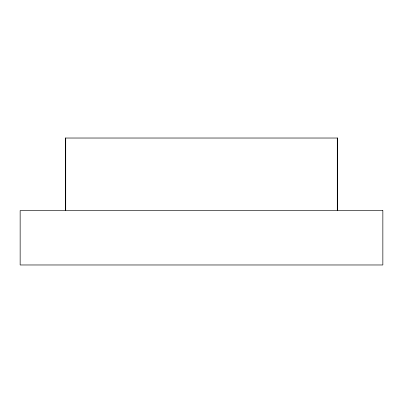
<?xml version="1.0" encoding="UTF-8"?>
<svg xmlns="http://www.w3.org/2000/svg" width="403" height="403" viewBox="0 0 403 403"><rect width="100%" height="100%" fill="white"/><g stroke="black" fill="none" stroke-linecap="round" stroke-linejoin="round"><path stroke-width="0.6" d="M337.513 210.568L337.513 138.028L65.487 138.028L65.487 210.568M337.331 138.028L337.331 210.568M337.281 138.028L337.281 210.568M65.719 138.028L65.719 210.568M65.669 138.028L65.669 210.568M382.85 210.568L20.15 210.568L20.15 264.973L382.85 264.973L382.85 210.568"/></g></svg>
